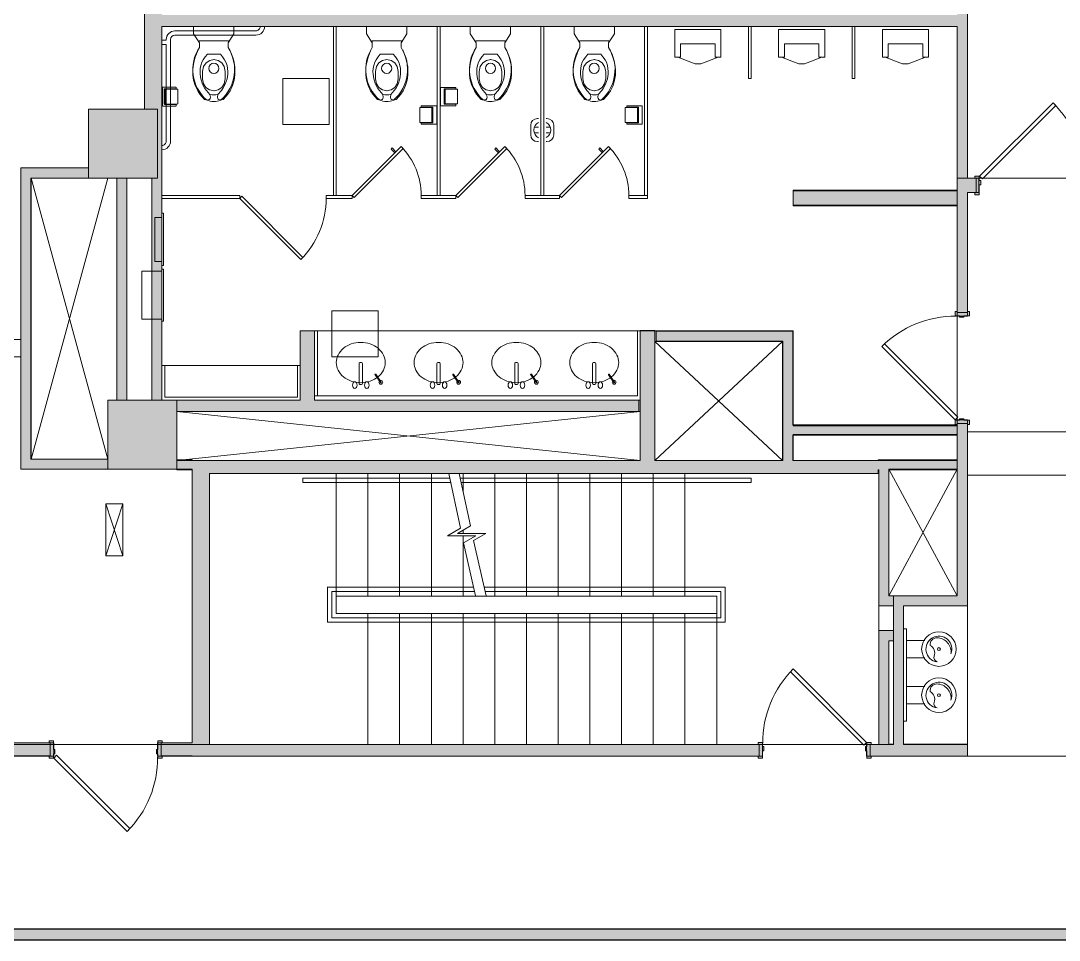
# Model space of a CAD drawing. Header units: inches. Extents: x 0 to 2535, y 0 to 2052.
# Drawn here: x 993 to 1353.4, y 749.1 to 1068.1 of the extents above; entities that cross this region are included whole.
import ezdxf

# ---------------------------------------------------------------- set-up
doc = ezdxf.new("R2010")
doc.units = ezdxf.units.IN
doc.header["$MEASUREMENT"] = 0
doc.linetypes.add('IMPORT-HIDDEN2 _2_', pattern=[0.1875, 0.125, -0.0625])
for name, color, linetype, lineweight in [('A-DETL', 90, 'Continuous', 9), ('A-DOOR', 31, 'Continuous', 13), ('A-WALL', 113, 'Continuous', 13), ('A-WALL-PATT', 111, 'Continuous', 13), ('CORE', 7, 'Continuous', 9), ('I-WALL', 2, 'Continuous', 13), ('S-COLS', 52, 'Continuous', 13), ('Victor Bldg - 7th Floor_LINK_dwg', 8, 'Continuous', 9)]:
    doc.layers.add(name, color=color, linetype=linetype, lineweight=lineweight)

# ---------------------------------------------------------------- blocks, each defined once
blk = doc.blocks.new('Concrete-Rectangular-Column - 24_ x 24_-6972613-Level 07  POWER _ SIGNAL')
at = {"layer": 'S-COLS', "lineweight": 9}
blk.add_hatch(color=7, dxfattribs=at).paths.add_polyline_path([(12, -12), (12, 12), (-12, 12), (-12, -12)], flags=0)
at = {"layer": 'S-COLS', "color": 8, "lineweight": 20}
for p, q in [((12, 12), (-12, 12)), ((-12, 12), (-12, -12)), ((12, -12), (12, 12)), ((-12, -12), (12, -12))]:
    blk.add_line(p, q, dxfattribs=at)
blk = doc.blocks.new('Door - Single - Solid Door-V4-Level 07  POWER _ SIGNAL')
at = {"layer": 'A-DOOR'}
h = blk.add_hatch(color=250, dxfattribs=at)
h.paths.add_polyline_path([(-15.26, -3.09), (-14.13, -3.09), (-14.13, -1.59), (-13.63, -1.59), (-13.63, -0.09), (-14.13, -0.09), (-14.13, 2.91), (-15.63, 2.91), (-15.63, 2.16), (-15.26, 2.16), (-15.26, -2.34), (-15.63, -2.34), (-15.63, -3.09)], flags=0)
h.paths.add_polyline_path([(22.12, -3.09), (23.62, -3.09), (23.62, -2.34), (23.24, -2.34), (23.24, 2.16), (23.62, 2.16), (23.62, 2.91), (22.12, 2.91), (22.12, -0.09), (21.62, -0.09), (21.62, -1.59), (22.12, -1.59), (22.12, -2.34)], flags=0)
at = {"layer": 'A-DOOR', "color": 8, "lineweight": 20}
for p, q in [((-15.63, 2.91), (-14.13, 2.91)), ((-15.63, 2.16), (-15.63, 2.91)), ((-14.13, 2.91), (-14.13, -0.09)), ((22.12, 2.91), (23.62, 2.91)), ((22.12, -0.09), (22.12, 2.91)), ((23.62, 2.91), (23.62, 2.16)), ((-15.63, -3.09), (-15.63, -2.34)), ((-14.13, -3.09), (-15.63, -3.09)), ((-14.13, -0.09), (-13.63, -0.09)), ((-14.13, -1.59), (-14.13, -3.09)), ((-13.63, -1.59), (-14.13, -1.59)), ((-13.03, -2.12), (-14.01, -3.09)), ((-14.01, -3.09), (11.45, -28.54)), ((-13.63, -0.09), (-13.63, -1.59)), ((12.42, -27.57), (-13.03, -2.12)), ((21.62, -0.09), (22.12, -0.09)), ((21.62, -1.59), (21.62, -0.09)), ((22.12, -1.59), (21.62, -1.59)), ((22.12, -3.09), (22.12, -1.59)), ((23.62, -3.09), (22.12, -3.09)), ((23.62, -2.34), (23.62, -3.09)), ((11.45, -28.54), (12.42, -27.57))]:
    blk.add_line(p, q, dxfattribs=at)
at = {"layer": 'A-DOOR', "lineweight": 9}
blk.add_arc((-14.01, -3.09), 36, 315, 0.5, dxfattribs=at)
blk = doc.blocks.new('Door - Single - Solid Door-6976403-Level 07  POWER _ SIGNAL')
at = {"layer": 'A-DOOR'}
h = blk.add_hatch(color=250, dxfattribs=at)
h.paths.add_polyline_path([(23.62, 1.91), (23.62, 2.66), (22.12, 2.66), (22.12, 0.16), (21.62, 0.16), (21.62, -1.34), (22.12, -1.34), (22.12, -2.84), (23.62, -2.84), (23.62, -2.09), (23.24, -2.09), (23.24, 1.91)], flags=0)
h.paths.add_polyline_path([(-13.63, 0.16), (-14.13, 0.16), (-14.13, 2.66), (-15.63, 2.66), (-15.63, 1.91), (-15.26, 1.91), (-15.26, -2.09), (-15.63, -2.09), (-15.63, -2.84), (-14.13, -2.84), (-14.13, -1.34), (-13.63, -1.34)], flags=0)
at = {"layer": 'A-DOOR', "color": 8, "lineweight": 20}
for p, q in [((-15.63, 2.66), (-14.13, 2.66)), ((-15.63, 1.91), (-15.63, 2.66)), ((-14.13, 2.66), (-14.13, 0.16)), ((-14.13, 0.16), (-13.63, 0.16)), ((-13.63, 0.16), (-13.63, -1.34)), ((21.62, 0.16), (22.12, 0.16)), ((21.62, -1.34), (21.62, 0.16)), ((22.12, 2.66), (23.62, 2.66)), ((22.12, 0.16), (22.12, 2.66)), ((23.62, 2.66), (23.62, 1.91)), ((-15.63, -2.84), (-15.63, -2.09)), ((-14.13, -2.84), (-15.63, -2.84)), ((-14.13, -1.34), (-14.13, -2.84)), ((-13.63, -1.34), (-14.13, -1.34)), ((-13.03, -1.87), (-14.01, -2.84)), ((-14.01, -2.84), (11.45, -28.29)), ((12.42, -27.32), (-13.03, -1.87)), ((22.12, -1.34), (21.62, -1.34)), ((22.12, -2.84), (22.12, -1.34)), ((23.62, -2.84), (22.12, -2.84)), ((23.62, -2.09), (23.62, -2.84)), ((11.45, -28.29), (12.42, -27.32))]:
    blk.add_line(p, q, dxfattribs=at)
at = {"layer": 'A-DOOR', "lineweight": 9}
blk.add_arc((-14.01, -2.84), 36, 315, 0.5, dxfattribs=at)
blk = doc.blocks.new('Door - Single - Solid Door-6993545-Level 07  POWER _ SIGNAL')
at = {"layer": 'A-DOOR'}
h = blk.add_hatch(color=250, dxfattribs=at)
h.paths.add_polyline_path([(-15.63, -1.66), (-15.63, -2.41), (-14.13, -2.41), (-14.13, -0.41), (-13.63, -0.41), (-13.63, 1.09), (-14.13, 1.09), (-14.13, 2.59), (-15.63, 2.59), (-15.63, 1.84), (-15.26, 1.84), (-15.26, -1.66)], flags=0)
h.paths.add_polyline_path([(21.62, -0.41), (22.12, -0.41), (22.12, -2.41), (23.62, -2.41), (23.62, -1.66), (23.24, -1.66), (23.24, 1.84), (23.62, 1.84), (23.62, 2.59), (22.12, 2.59), (22.12, 1.09), (21.62, 1.09), (21.62, 0.14)], flags=0)
at = {"layer": 'A-DOOR', "color": 8, "lineweight": 20}
for p, q in [((-14.01, 2.59), (11.45, 28.04)), ((12.42, 27.07), (-13.03, 1.62)), ((11.45, 28.04), (12.42, 27.07)), ((-15.63, 2.59), (-15.63, 1.84)), ((-14.13, 2.59), (-15.63, 2.59)), ((-14.13, 1.09), (-14.13, 2.59)), ((-13.63, 1.09), (-14.13, 1.09)), ((-13.03, 1.62), (-14.01, 2.59)), ((-13.63, -0.41), (-13.63, 1.09)), ((22.12, 1.09), (21.62, 1.09)), ((21.62, 1.09), (21.62, -0.41)), ((23.62, 2.59), (22.12, 2.59)), ((22.12, 2.59), (22.12, 1.09)), ((23.62, 1.84), (23.62, 2.59)), ((-15.63, -1.66), (-15.63, -2.41)), ((-15.63, -2.41), (-14.13, -2.41)), ((-14.13, -2.41), (-14.13, -0.41)), ((-14.13, -0.41), (-13.63, -0.41)), ((21.62, -0.41), (22.12, -0.41)), ((22.12, -0.41), (22.12, -2.41)), ((22.12, -2.41), (23.62, -2.41)), ((23.62, -2.41), (23.62, -1.66))]:
    blk.add_line(p, q, dxfattribs=at)
at = {"layer": 'A-DOOR', "lineweight": 9}
blk.add_arc((-14.01, 2.59), 36, 359.5, 45, dxfattribs=at)
blk = doc.blocks.new('Door - Single - Solid Door-6976337-Level 07  POWER _ SIGNAL')
at = {"layer": 'A-DOOR'}
h = blk.add_hatch(color=250, dxfattribs=at)
h.paths.add_polyline_path([(23.62, 2.59), (23.62, 3.34), (22.12, 3.34), (22.12, 1.84), (21.62, 1.84), (21.62, 0.34), (22.12, 0.34), (22.12, -3.16), (23.62, -3.16), (23.62, -2.41), (23.24, -2.41), (23.24, 2.59)], flags=0)
h.paths.add_polyline_path([(-13.63, 0.34), (-13.63, 1.84), (-14.13, 1.84), (-14.13, 3.34), (-15.63, 3.34), (-15.63, 2.59), (-15.26, 2.59), (-15.26, -2.41), (-15.63, -2.41), (-15.63, -3.16), (-14.13, -3.16), (-14.13, 0.34)], flags=0)
at = {"layer": 'A-DOOR', "color": 8, "lineweight": 20}
for p, q in [((-14.01, 3.34), (11.45, 28.79)), ((12.42, 27.82), (-13.03, 2.37)), ((11.45, 28.79), (12.42, 27.82)), ((-15.63, 3.34), (-15.63, 2.59)), ((-14.13, 3.34), (-15.63, 3.34)), ((-14.13, 1.84), (-14.13, 3.34)), ((-13.63, 1.84), (-14.13, 1.84)), ((-14.13, -3.16), (-14.13, 0.34)), ((-14.13, 0.34), (-13.63, 0.34)), ((-13.03, 2.37), (-14.01, 3.34)), ((-13.63, 0.34), (-13.63, 1.84)), ((22.12, 1.84), (21.62, 1.84)), ((21.62, 1.84), (21.62, 0.34)), ((21.62, 0.34), (22.12, 0.34)), ((23.62, 3.34), (22.12, 3.34)), ((22.12, 3.34), (22.12, 1.84)), ((22.12, 0.34), (22.12, -3.16)), ((23.62, 2.59), (23.62, 3.34)), ((-15.63, -2.41), (-15.63, -3.16)), ((-15.63, -3.16), (-14.13, -3.16)), ((22.12, -3.16), (23.62, -3.16)), ((23.62, -3.16), (23.62, -2.41))]:
    blk.add_line(p, q, dxfattribs=at)
at = {"layer": 'A-DOOR', "lineweight": 9}
blk.add_arc((-14.01, 3.34), 36, 359.5, 45, dxfattribs=at)
blk = doc.blocks.new('Victor Bldg - 7th Floor_LINK_dwg_AH13F-7747244-Level 07  POWER _ SIGNAL')
at = {"layer": 'CORE'}
for p, q in [((1110.41, 949.08), (1110.41, 942.39)), ((1111.28, 949.53), (1110.71, 949.53)), ((1111.58, 942.39), (1111.58, 949.08)), ((1110.71, 941.94), (1111.28, 941.94))]:
    blk.add_line(p, q, dxfattribs=at)
for centre, start_param, end_param in [((1110.71, 949.08), 0, 1.570796), ((1111.28, 949.08), 4.712389, 6.283185), ((1110.71, 942.39), 1.570796, 3.141593), ((1111.28, 942.39), 3.141593, 4.712389)]:
    blk.add_ellipse(centre, major_axis=(0, 0.45), ratio=0.666667, start_param=start_param, end_param=end_param, dxfattribs=at)
for centre in [(1108.92, 941.72), (1113.12, 941.72)]:
    blk.add_ellipse(centre, major_axis=(0, 1.17), ratio=0.666667, dxfattribs=at)
blk = doc.blocks.new('Victor Bldg - 7th Floor_LINK_dwg_AH13F-7747245-Level 07  POWER _ SIGNAL')
at = {"layer": 'CORE'}
for p, q in [((1137.41, 949.08), (1137.41, 942.39)), ((1138.28, 949.53), (1137.71, 949.53)), ((1138.58, 942.39), (1138.58, 949.08)), ((1137.71, 941.94), (1138.28, 941.94))]:
    blk.add_line(p, q, dxfattribs=at)
for centre, start_param, end_param in [((1137.71, 949.08), 0, 1.570796), ((1138.28, 949.08), 4.712389, 6.283185), ((1137.71, 942.39), 1.570796, 3.141593), ((1138.28, 942.39), 3.141593, 4.712389)]:
    blk.add_ellipse(centre, major_axis=(0, 0.45), ratio=0.666667, start_param=start_param, end_param=end_param, dxfattribs=at)
for centre in [(1135.92, 941.72), (1140.12, 941.72)]:
    blk.add_ellipse(centre, major_axis=(0, 1.17), ratio=0.666667, dxfattribs=at)
blk = doc.blocks.new('Victor Bldg - 7th Floor_LINK_dwg_AH13F-7747246-Level 07  POWER _ SIGNAL')
at = {"layer": 'CORE'}
for p, q in [((1191.41, 949.08), (1191.41, 942.39)), ((1192.28, 949.53), (1191.71, 949.53)), ((1192.58, 942.39), (1192.58, 949.08)), ((1191.71, 941.94), (1192.28, 941.94))]:
    blk.add_line(p, q, dxfattribs=at)
for centre, start_param, end_param in [((1191.71, 949.08), 0, 1.570796), ((1192.28, 949.08), 4.712389, 6.283185), ((1191.71, 942.39), 1.570796, 3.141593), ((1192.28, 942.39), 3.141593, 4.712389)]:
    blk.add_ellipse(centre, major_axis=(0, 0.45), ratio=0.666667, start_param=start_param, end_param=end_param, dxfattribs=at)
for centre in [(1189.92, 941.72), (1194.12, 941.72)]:
    blk.add_ellipse(centre, major_axis=(0, 1.17), ratio=0.666667, dxfattribs=at)
blk = doc.blocks.new('Victor Bldg - 7th Floor_LINK_dwg_AH13F-7747247-Level 07  POWER _ SIGNAL')
at = {"layer": 'CORE'}
for p, q in [((1164.41, 949.08), (1164.41, 942.39)), ((1165.28, 949.53), (1164.71, 949.53)), ((1165.58, 942.39), (1165.58, 949.08)), ((1164.71, 941.94), (1165.28, 941.94))]:
    blk.add_line(p, q, dxfattribs=at)
for centre, start_param, end_param in [((1164.71, 949.08), 0, 1.570796), ((1165.28, 949.08), 4.712389, 6.283185), ((1164.71, 942.39), 1.570796, 3.141593), ((1165.28, 942.39), 3.141593, 4.712389)]:
    blk.add_ellipse(centre, major_axis=(0, 0.45), ratio=0.666667, start_param=start_param, end_param=end_param, dxfattribs=at)
for centre in [(1162.92, 941.72), (1167.12, 941.72)]:
    blk.add_ellipse(centre, major_axis=(0, 1.17), ratio=0.666667, dxfattribs=at)
blk = doc.blocks.new('Victor Bldg - 7th Floor_LINK_dwg_TOILETWP-7747253-Level 07  POWER _ SIGNAL')
at = {"layer": 'CORE', "flags": 128}
for points in [[(8.12, -5.46), (10.63, -6.42), (12.51, -6.92), (13.83, -7.19), (15.03, -7.26), (16.87, -7.26), (18.65, -6.98), (20.47, -6.44), (22.28, -5.58), (23.44, -4.8), (24.31, -4.1), (25.28, -3.19), (25.51, -2.28), (25.47, -2.01), (25.3, -1.48), (24.97, -1.3), (24.53, -1.17), (23.54, -1.33), (22.24, -2.55), (21.51, -3.05), (20.03, -3.89), (18.15, -4.51), (16.56, -4.74), (15.6, -4.76), (14.51, -4.67), (13.47, -4.49), (12.4, -4.14), (11.6, -3.67), (10.47, -2.94), (9.53, -2.21), (9.53, 2.3), (10.47, 3.03), (11.6, 3.77), (12.4, 4.23), (13.47, 4.59), (14.51, 4.77), (15.6, 4.85), (16.56, 4.84), (18.15, 4.6), (20.03, 3.98), (21.51, 3.14), (22.24, 2.64), (23.54, 1.43), (24.53, 1.27), (24.97, 1.39), (25.3, 1.57), (25.47, 2.11), (25.51, 2.37), (25.28, 3.28), (24.31, 4.19), (23.44, 4.89), (22.28, 5.68), (20.47, 6.53), (18.65, 7.07), (16.87, 7.35), (15.03, 7.35), (13.83, 7.28), (12.51, 7.01), (10.63, 6.51), (8.12, 5.55)], [(7.25, 5), (5.62, 5), (2.5, 7), (0, 7), (0, -7), (2.5, -7), (5.62, -5), (7.25, -5)], [(5.43, 5.11), (4.97, 5.11), (4.97, -5.04), (5.43, -5.04)], [(22.31, -0.02), (21.99, 1.55), (21.18, 2.81), (19.9, 3.63), (18.1, 4), (15.65, 4), (13.85, 3.63), (12.61, 2.77), (11.74, 1.51), (11.44, 0)], [(22.31, 0.11), (21.99, -1.46), (21.18, -2.72), (19.9, -3.54), (18.1, -3.9), (15.65, -3.9), (13.85, -3.54), (12.61, -2.68), (11.74, -1.41), (11.44, 0.09)]]:
    blk.add_lwpolyline(points, dxfattribs=at)
at = {"layer": 'CORE'}
blk.add_circle((14.5, 0), 1.77, dxfattribs=at)
for centre, radius, start, end in [((14.87, -6.83), 14.07, 40.8531, 122.7754), ((18.78, 0), 4.96, 344.4353, 16.8577), ((20.02, 0), 5.98, 335.3815, 23.3669), ((14.91, 6.75), 14.03, 236.9216, 318.7734)]:
    blk.add_arc(centre, radius, start, end, dxfattribs=at)
blk = doc.blocks.new('Victor Bldg - 7th Floor_LINK_dwg_AG131-7747254-Level 07  POWER _ SIGNAL')
at = {"layer": 'CORE'}
for p, q in [((1257, 1055.54), (1262.11, 1053.49)), ((1271, 1055.54), (1265.89, 1053.49))]:
    blk.add_line(p, q, dxfattribs=at)
at = {"layer": 'CORE', "flags": 128}
blk.add_lwpolyline([(1256, 1055.54), (1256, 1065.14), (1272, 1065.14), (1272, 1055.54), (1270, 1055.54), (1270, 1060.16), (1258, 1060.16), (1258, 1055.54)], close=True, dxfattribs=at)
at = {"layer": 'CORE'}
blk.add_ellipse((1264, 1056.13), major_axis=(4, 0), ratio=0.75, start_param=4.220783, end_param=5.203995, dxfattribs=at)
blk = doc.blocks.new('Victor Bldg - 7th Floor_LINK_dwg_AG131-7747255-Level 07  POWER _ SIGNAL')
at = {"layer": 'CORE'}
for p, q in [((1221, 1055.54), (1226.11, 1053.49)), ((1235, 1055.54), (1229.89, 1053.49))]:
    blk.add_line(p, q, dxfattribs=at)
at = {"layer": 'CORE', "flags": 128}
blk.add_lwpolyline([(1220, 1055.54), (1220, 1065.14), (1236, 1065.14), (1236, 1055.54), (1234, 1055.54), (1234, 1060.16), (1222, 1060.16), (1222, 1055.54)], close=True, dxfattribs=at)
at = {"layer": 'CORE'}
blk.add_ellipse((1228, 1056.13), major_axis=(4, 0), ratio=0.75, start_param=4.220783, end_param=5.203995, dxfattribs=at)
blk = doc.blocks.new('Victor Bldg - 7th Floor_LINK_dwg_AG131-7747256-Level 07  POWER _ SIGNAL')
at = {"layer": 'CORE'}
for p, q in [((1293, 1055.54), (1298.11, 1053.49)), ((1307, 1055.54), (1301.89, 1053.49))]:
    blk.add_line(p, q, dxfattribs=at)
at = {"layer": 'CORE', "flags": 128}
blk.add_lwpolyline([(1292, 1055.54), (1292, 1065.14), (1308, 1065.14), (1308, 1055.54), (1306, 1055.54), (1306, 1060.16), (1294, 1060.16), (1294, 1055.54)], close=True, dxfattribs=at)
at = {"layer": 'CORE'}
blk.add_ellipse((1300, 1056.13), major_axis=(4, 0), ratio=0.75, start_param=4.220783, end_param=5.203995, dxfattribs=at)
blk = doc.blocks.new('Victor Bldg - 7th Floor_LINK_dwg-6972240-Level 07  POWER _ SIGNAL')
at = {"layer": 'CORE'}
for p, q in [((1046.48, 1064.62), (1074.63, 1064.62)), ((1074.63, 1063.13), (1046.48, 1063.13)), ((1077.61, 1066.12), (1076.12, 1066.12)), ((1101.5, 1007.5), (1101.5, 1066.12)), ((1102.5, 1007.5), (1102.5, 1066.12)), ((1137.5, 1007.5), (1137.5, 1066.12)), ((1138.5, 1007.5), (1138.5, 1066.12)), ((1173.5, 1007.5), (1173.5, 1066.12)), ((1174.5, 1007.5), (1174.5, 1066.12)), ((1209.5, 1007.5), (1209.5, 1066.12)), ((1044.99, 1061.64), (1044.99, 1026.34)), ((1044.98, 1045.03), (1046.48, 1045.03)), ((1044.98, 1044.53), (1046.48, 1044.53)), ((1044.98, 1044.43), (1046.48, 1044.43)), ((1043.5, 1026.28), (1043.5, 1038.78)), ((1046.48, 1039.2), (1044.98, 1039.2)), ((1044.98, 1039.03), (1046.48, 1039.03)), ((1044.98, 1038.53), (1046.48, 1038.53)), ((1172.32, 1034.22), (1172.69, 1034.22)), ((1175.31, 1034.22), (1175.62, 1034.22)), ((1169.96, 1028.55), (1169.96, 1031.86)), ((1171.19, 1031.19), (1172.69, 1031.19)), ((1175.31, 1031.19), (1176.75, 1031.19)), ((1177.98, 1028.55), (1177.98, 1031.86)), ((1171.19, 1029.23), (1172.69, 1029.23)), ((1175.31, 1029.23), (1176.75, 1029.23)), ((1172.32, 1026.2), (1172.69, 1026.2)), ((1175.31, 1026.2), (1175.62, 1026.2)), ((1016.5, 1013.5), (996.62, 1013.5)), ((1026.38, 1013.5), (1026.38, 936.5)), ((1029.88, 1013.5), (1029.88, 936.5)), ((1038.5, 1013.5), (1038.5, 936.5)), ((1096, 960.5), (1096, 938)), ((1208, 960.5), (1208, 936.5)), ((1090, 948.5), (1042, 948.5)), ((1117.82, 942.62), (1115.97, 945.3)), ((1118.08, 942.78), (1116.24, 945.46)), ((1144.82, 942.62), (1142.97, 945.3)), ((1145.08, 942.78), (1143.24, 945.46)), ((1171.82, 942.62), (1169.97, 945.3)), ((1172.08, 942.78), (1170.24, 945.46)), ((1198.82, 942.62), (1196.97, 945.3)), ((1199.08, 942.78), (1197.24, 945.46)), ((1321.5, 925.5), (1381.5, 925.5)), ((1318, 912.5), (1318, 868.62)), ((1113.5, 868.5), (1113.5, 911)), ((1124.5, 868.5), (1124.5, 911)), ((1135.5, 868.5), (1135.5, 911)), ((1146.5, 904.93), (1146.5, 911)), ((1157.5, 868.5), (1157.5, 911)), ((1168.5, 868.5), (1168.5, 911)), ((1179.5, 868.5), (1179.5, 911)), ((1190.5, 868.5), (1190.5, 911)), ((1201.5, 868.5), (1201.5, 911)), ((1212.5, 868.5), (1212.5, 911)), ((1223.5, 868.5), (1223.5, 911)), ((1321.5, 910.5), (1381.5, 910.5)), ((1022.5, 900.5), (1028.5, 882.5)), ((1146.5, 890.27), (1146.5, 891.38)), ((1146.5, 868.5), (1146.5, 889.43)), ((1150.23, 871.6), (1099.4, 871.6)), ((1103.05, 862.5), (1102.5, 862.5)), ((1113.5, 817), (1113.5, 862.5)), ((1124.5, 817), (1124.5, 862.5)), ((1135.5, 817), (1135.5, 862.5)), ((1146.5, 817), (1146.5, 862.5)), ((1157.5, 817), (1157.5, 862.5)), ((1168.5, 817), (1168.5, 862.5)), ((1179.5, 817), (1179.5, 862.5)), ((1190.5, 817), (1190.5, 862.5)), ((1201.5, 817), (1201.5, 862.5)), ((1212.5, 817), (1212.5, 862.5)), ((1223.5, 817), (1223.5, 862.5)), ((1300.38, 853.12), (1306.68, 853.12)), ((1300.38, 847.12), (1306.68, 847.12)), ((1300.38, 837.12), (1306.68, 837.12)), ((1300.38, 831.12), (1306.68, 831.12)), ((1321.5, 817.12), (1321.5, 813)), ((988.23, 813), (997.23, 813)), ((1525.19, 752.96), (746.99, 752.96))]:
    blk.add_line(p, q, dxfattribs=at)
at = {"layer": 'CORE', "flags": 128}
for points in [[(863.08, 813), (829, 813), (829, 951.5), (902.75, 951.5), (902.75, 813), (1004.5, 813), (1004.5, 817.63), (907.38, 817.63), (907.38, 951.5), (953, 951.5), (953, 957.5), (867.37, 957.5), (867.37, 1234.5), (1036, 1234.5), (1036, 1037.5)], [(1042, 936.5), (1042, 1013.5), (1042, 1066.12), (1318, 1066.12), (1318, 1009.12), (1261, 1009.12), (1261, 1004.12), (1318, 1004.12), (1318, 965.62), (1321.5, 965.62), (1321.5, 1008.5), (1325.5, 1008.5), (1325.5, 1013.5), (1321.5, 1013.5), (1321.5, 1143.5), (1381.5, 1143.5), (1381.5, 1106.5)], [(1383, 1106.5), (1381.5, 1106.5), (1381.5, 1064.5), (1381.5, 1013.5), (1361.75, 1013.5), (1361.75, 1008.5), (1381.5, 1008.5), (1381.5, 813), (1321.5, 813), (1296.07, 813)], [(1210.5, 1007.5), (1204, 1007.5), (1204, 1006.5), (1210.5, 1006.5), (1210.5, 1066.12)], [(1245.5, 1066.12), (1245.5, 1048.12), (1246.5, 1048.12), (1246.5, 1066.12)], [(1281.5, 1066.12), (1281.5, 1048.12), (1282.5, 1048.12), (1282.5, 1066.12)], [(1043.5, 1026.34), (1043.5, 1059.86), (1042, 1059.86), (1042, 1061.35), (1043.5, 1061.35), (1043.5, 1061.64)], [(1108, 1007.5), (1124.97, 1024.47), (1125.68, 1023.76)], [(1108, 1006.5), (1108, 1007.5), (1108.71, 1006.79), (1125.68, 1023.76)], [(1123.2, 1022.7), (1121.92, 1023.99), (1121.57, 1023.63), (1122.85, 1022.35)], [(1159.2, 1022.7), (1157.92, 1023.99), (1157.57, 1023.63), (1158.85, 1022.35)], [(1195.2, 1022.7), (1193.92, 1023.99), (1193.57, 1023.63), (1194.85, 1022.35)], [(1023.22, 912.5), (1047.22, 912.5), (1047.22, 936.5), (1023.22, 936.5), (1023.22, 912.5), (993, 912.5), (993, 951.5), (989, 951.5), (989, 957.5), (993, 957.5), (993, 1017.12), (1016.5, 1017.12)], [(1023.22, 1013.5), (996.62, 916), (996.62, 1013.5), (1023.22, 916), (996.62, 916)], [(1042, 1007.5), (1069, 1007.5), (1069, 1006.5), (1069.71, 1007.21), (1090.92, 985.99), (1090.21, 985.29), (1069, 1006.5), (1042, 1006.5)], [(1108.71, 1008.21), (1108, 1007.5), (1099, 1007.5), (1099, 1006.5), (1108, 1006.5)], [(1042, 964.63), (1035.06, 964.63), (1035.06, 981.26), (1042, 981.26), (1042, 984.63), (1042, 999.88), (1039.5, 999.88), (1039.5, 984.63), (1042, 984.63)], [(1042, 1001.32), (1042.56, 1001.32), (1042.56, 983.19), (1042, 983.19)], [(1095, 960.5), (1090, 960.5), (1090, 936.5), (1046.97, 936.5), (1090, 936.5)], [(1207, 960.5), (1207, 938), (1095, 938)], [(1095, 936.5), (1208, 936.5), (1095, 936.5), (1095, 960.5), (1208, 960.5), (1261, 960.5), (1261, 927.62), (1318, 927.62), (1318, 929.62), (1321.5, 929.62), (1321.5, 865.12)], [(1213, 924.5), (1213, 956.87), (1257.38, 956.87), (1213, 915.5), (1257.38, 915.5), (1213, 956.87), (1213, 915.5)], [(1257.38, 915.5), (1257.38, 956.87), (1257.38, 924.5)], [(1089, 948.5), (1089, 937.5), (1043, 937.5), (1043, 948.5)], [(1208, 932.5), (1208, 915.5), (1047.22, 932.49)], [(1208, 915.5), (1047.22, 915.5), (1208, 932.5), (1047.22, 932.5), (1208, 932.5), (1208, 924.5)], [(1047.22, 912.5), (1052.5, 912.5), (1052.5, 817.63), (1040.5, 817.63), (1040.5, 813), (1250.45, 813), (1250.45, 817), (1250.45, 813)], [(1294.25, 912.5), (1318, 912.5), (1294.25, 868.62), (1294.25, 912.5), (1318, 868.62), (1294.25, 868.62)], [(1290.75, 865.12), (1290.75, 911), (1058.5, 911), (1058.5, 817), (1250.45, 817)], [(1142.2, 907.9), (1090.93, 907.9), (1090.93, 909.45), (1141.87, 909.45)], [(1102.5, 911), (1102.5, 868.5), (1102.5, 862.5), (1234.5, 862.5), (1234.5, 868.5), (1102.5, 868.5), (1234.5, 868.5), (1234.5, 862.5)], [(1150.83, 868.55), (1146.67, 886.98), (1150.92, 889.43), (1141.1, 889.43), (1145.64, 892.05), (1141.52, 911.05)], [(1154.48, 868.55), (1150.15, 887.81), (1154.4, 890.27), (1144.58, 890.27), (1149.12, 892.89), (1145.17, 911.05)], [(1145.52, 909.45), (1246.5, 909.45), (1246.5, 907.9), (1145.85, 907.9)], [(1028.5, 900.5), (1022.5, 882.5), (1022.5, 900.5), (1028.5, 900.5), (1028.5, 882.5), (1022.5, 882.5)], [(1099.45, 871.6), (1099.45, 859.4), (1174.57, 859.4), (1237.5, 859.4), (1237.5, 871.6), (1153.88, 871.6)], [(1154.18, 870.05), (1236, 870.05), (1236, 860.95), (1174.23, 860.95), (1101, 860.95), (1101, 870.05), (1150.53, 870.05)], [(1234.5, 817), (1234.5, 862.5), (1102.5, 862.5), (1102.5, 868.5)], [(1286.45, 813), (1286.45, 817), (1290.75, 817), (1290.75, 856.5), (1290.75, 865.12), (1295.88, 865.12), (1295.88, 856.5), (1290.75, 856.5)], [(1299.38, 857.12), (1300.38, 857.12), (1300.38, 825.12), (1299.38, 825.12)], [(1299.38, 813), (1286.45, 813), (1286.45, 817)], [(742.12, 749.21), (1525.19, 749.21), (1525.19, 752.96), (1526.04, 752.96)]]:
    blk.add_lwpolyline(points, dxfattribs=at)
at = {"layer": 'CORE', "linetype": 'IMPORT-HIDDEN2 _2_', "flags": 128}
for points in [[(1044.96, 1038.53), (1042.23, 1038.53), (1042.23, 1045.03), (1044.96, 1045.03)], [(1046.48, 1044.53), (1046.98, 1044.53), (1046.98, 1045.03), (1046.48, 1045.03)], [(1044.96, 1044.53), (1042.73, 1044.53), (1042.73, 1039.03), (1044.96, 1039.03)], [(1044.96, 1039.2), (1043.1, 1039.2), (1043.1, 1044.43), (1044.96, 1044.43)], [(1046.48, 1044.43), (1047.5, 1044.43), (1047.5, 1039.2), (1046.48, 1039.2)], [(1046.48, 1039.03), (1046.98, 1039.03), (1046.98, 1038.53), (1046.48, 1038.53)]]:
    blk.add_lwpolyline(points, dxfattribs=at)
at = {"layer": 'CORE', "flags": 128}
for points in [[(1084, 1032.12), (1084, 1048.12), (1100, 1048.12), (1100, 1032.12)], [(1144.03, 1038.63), (1138.65, 1038.63), (1138.65, 1045), (1144.03, 1045), (1144.03, 1044.5), (1139.97, 1044.5), (1139.97, 1039.13), (1144.03, 1039.13)], [(1144.54, 1044.38), (1140.34, 1044.38), (1140.34, 1039.27), (1144.54, 1039.27)], [(1131.46, 1032.87), (1135.66, 1032.87), (1135.66, 1037.98), (1131.46, 1037.98)], [(1131.97, 1038.63), (1137.35, 1038.63), (1137.35, 1032.25), (1131.97, 1032.25), (1131.97, 1032.75), (1136.03, 1032.75), (1136.03, 1038.13), (1131.97, 1038.13)], [(1202.8, 1032.87), (1207, 1032.87), (1207, 1037.98), (1202.8, 1037.98)], [(1203.31, 1038.63), (1208.69, 1038.63), (1208.69, 1032.25), (1203.31, 1032.25), (1203.31, 1032.75), (1207.37, 1032.75), (1207.37, 1038.13), (1203.31, 1038.13)], [(1016.5, 1037.5), (1040.5, 1037.5), (1040.5, 1013.5), (1016.5, 1013.5)], [(1132, 1006.5), (1144, 1006.5), (1144, 1007.5), (1160.97, 1024.47), (1161.68, 1023.76), (1144.71, 1006.79), (1144, 1007.5), (1132, 1007.5)], [(1197.68, 1023.76), (1196.97, 1024.47), (1180, 1007.5), (1168, 1007.5), (1168, 1006.5), (1180, 1006.5), (1180, 1007.5), (1180.71, 1006.79)], [(1042, 981.94), (1042, 963.94), (1042.56, 963.94), (1042.56, 981.94)], [(1117, 951.5), (1101, 951.5), (1101, 967.5), (1117, 967.5)], [(1261, 915.5), (1261, 924.62), (1318, 924.62), (1318, 915.5)], [(1299.38, 817.12), (1321.5, 817.12), (1321.5, 865.12), (1299.38, 865.12)], [(1294.25, 817.12), (1294.25, 853), (1295.88, 853), (1295.88, 817.12)]]:
    blk.add_lwpolyline(points, close=True, dxfattribs=at)
at = {"layer": 'CORE'}
for centre, radius in [((1117.95, 942.7), 0.667), ((1144.95, 942.7), 0.667), ((1171.95, 942.7), 0.667), ((1198.95, 942.7), 0.667), ((1311.63, 850.12), 6), ((1311.63, 850.12), 0.5), ((1311.63, 834.12), 6), ((1311.63, 834.12), 0.5)]:
    blk.add_circle(centre, radius, dxfattribs=at)
for centre, radius, start, end in [((1046.48, 1061.64), 2.98, 90, 180), ((1046.48, 1061.64), 1.49, 90, 180), ((1074.63, 1066.12), 2.98, 270, 0.1475), ((1074.63, 1066.12), 1.49, 270, 0.2951), ((1172.32, 1031.86), 2.36, 90, 180), ((1175.62, 1031.86), 2.36, 0, 90), ((1173.97, 1030.21), 2.95, 115.775, 244.225), ((1173.97, 1030.21), 2.95, 297.1387, 62.8613), ((1172.32, 1028.55), 2.36, 180, 270), ((1175.62, 1028.55), 2.36, 270, 0), ((1042.01, 1026.34), 2.98, 269.8525, 0), ((1042.01, 1026.34), 1.49, 269.7049, 0), ((1108, 1007.5), 24, 0, 45), ((1144, 1007.5), 24, 0, 45), ((1180, 1007.5), 24, 0, 45), ((1069, 1006.5), 30, 315, 360), ((1110.45, 947.85), 8.59, 108.8354, 129.4725), ((1111, 946.23), 10.29, 90, 108.8354), ((1111, 946.23), 10.29, 71.1646, 90), ((1111.55, 947.85), 8.59, 50.5275, 71.1646), ((1137.45, 947.85), 8.59, 108.8354, 129.4725), ((1138, 946.23), 10.29, 90, 108.8354), ((1138, 946.23), 10.29, 71.1646, 90), ((1138.55, 947.85), 8.59, 50.5275, 71.1646), ((1164.45, 947.85), 8.59, 108.8354, 129.4725), ((1165, 946.23), 10.29, 90, 108.8354), ((1165, 946.23), 10.29, 71.1646, 90), ((1165.55, 947.85), 8.59, 50.5275, 71.1646), ((1191.45, 947.85), 8.59, 108.8354, 129.4725), ((1192, 946.23), 10.29, 90, 108.8354), ((1192, 946.23), 10.29, 71.1646, 90), ((1192.55, 947.85), 8.59, 50.5275, 71.1646), ((1108.3, 949.53), 5.8, 153.2988, 180), ((1109.61, 948.87), 7.26, 129.4725, 153.2988), ((1112.39, 948.87), 7.26, 26.7012, 50.5275), ((1113.7, 949.53), 5.8, 0, 26.7012), ((1135.3, 949.53), 5.8, 153.2988, 180), ((1136.61, 948.87), 7.26, 129.4725, 153.2988), ((1139.39, 948.87), 7.26, 26.7012, 50.5275), ((1140.7, 949.53), 5.8, 0, 26.7012), ((1162.3, 949.53), 5.8, 153.2988, 180), ((1163.61, 948.87), 7.26, 129.4725, 153.2988), ((1166.39, 948.87), 7.26, 26.7012, 50.5275), ((1167.7, 949.53), 5.8, 0, 26.7012), ((1189.3, 949.53), 5.8, 153.2988, 180), ((1190.61, 948.87), 7.26, 129.4725, 153.2988), ((1193.39, 948.87), 7.26, 26.7012, 50.5275), ((1194.7, 949.53), 5.8, 0, 26.7012), ((1108.3, 949.53), 5.8, 180, 206.7012), ((1113.7, 949.53), 5.8, 333.2988, 0), ((1135.3, 949.53), 5.8, 180, 206.7012), ((1140.7, 949.53), 5.8, 333.2988, 0), ((1162.3, 949.53), 5.8, 180, 206.7012), ((1167.7, 949.53), 5.8, 333.2988, 0), ((1189.3, 949.53), 5.8, 180, 206.7012), ((1194.7, 949.53), 5.8, 333.2988, 0), ((1109.61, 950.18), 7.26, 206.7012, 230.5275), ((1110.45, 951.21), 8.59, 230.5275, 251.1646), ((1111.55, 951.21), 8.59, 288.8354, 309.4725), ((1116.1, 945.39), 0.167, 12.1914, 237.3508), ((1112.39, 950.18), 7.26, 309.4725, 333.2988), ((1136.61, 950.18), 7.26, 206.7012, 230.5275), ((1137.45, 951.21), 8.59, 230.5275, 251.1646), ((1138.55, 951.21), 8.59, 288.8354, 309.4725), ((1143.1, 945.39), 0.167, 12.1914, 237.3508), ((1139.39, 950.18), 7.26, 309.4725, 333.2988), ((1163.61, 950.18), 7.26, 206.7012, 230.5275), ((1164.45, 951.21), 8.59, 230.5275, 251.1646), ((1165.55, 951.21), 8.59, 288.8354, 309.4725), ((1170.1, 945.39), 0.167, 12.1914, 237.3508), ((1166.39, 950.18), 7.26, 309.4725, 333.2988), ((1190.61, 950.18), 7.26, 206.7012, 230.5275), ((1191.45, 951.21), 8.59, 230.5275, 251.1646), ((1192.55, 951.21), 8.59, 288.8354, 309.4725), ((1197.1, 945.39), 0.167, 12.1914, 237.3508), ((1193.39, 950.18), 7.26, 309.4725, 333.2988), ((1111, 952.82), 10.29, 251.1646, 270), ((1111, 952.82), 10.29, 270, 288.8354), ((1117.95, 942.7), 0.167, 191.6829, 56.8423), ((1138, 952.82), 10.29, 251.1646, 270), ((1138, 952.82), 10.29, 270, 288.8354), ((1144.95, 942.7), 0.167, 191.6829, 56.8423), ((1165, 952.82), 10.29, 251.1646, 270), ((1165, 952.82), 10.29, 270, 288.8354), ((1171.95, 942.7), 0.167, 191.6829, 56.8423), ((1192, 952.82), 10.29, 251.1646, 270), ((1192, 952.82), 10.29, 270, 288.8354), ((1198.95, 942.7), 0.167, 191.6829, 56.8423), ((1311.63, 850.12), 4.5, 337.8836, 261.735), ((1310.91, 851.65), 2.38, 89.6651, 186.1474), ((1310.88, 849.07), 4.95, 352.5494, 89.5664), ((1307.28, 848.8), 2.88, 336.5344, 64.0013), ((1311.51, 847.22), 1.64, 164.7948, 251.1974), ((1311.63, 834.12), 4.5, 337.8836, 261.735), ((1310.91, 835.65), 2.38, 89.6651, 186.1474), ((1310.88, 833.07), 4.95, 352.5494, 89.5664), ((1307.28, 832.8), 2.88, 336.5344, 64.0013), ((1311.51, 831.22), 1.64, 164.7948, 251.1974)]:
    blk.add_arc(centre, radius, start, end, dxfattribs=at)
at = {"rotation": 270}
for p in [(1060, 1066.12), (1120, 1066.12), (1156, 1066.12), (1192, 1066.12)]:
    blk.add_blockref('Victor Bldg - 7th Floor_LINK_dwg_TOILETWP-7747253-Level 07  POWER _ SIGNAL', p, dxfattribs=at)
for name in ['Victor Bldg - 7th Floor_LINK_dwg_AG131-7747255-Level 07  POWER _ SIGNAL', 'Victor Bldg - 7th Floor_LINK_dwg_AG131-7747254-Level 07  POWER _ SIGNAL', 'Victor Bldg - 7th Floor_LINK_dwg_AG131-7747256-Level 07  POWER _ SIGNAL', 'Victor Bldg - 7th Floor_LINK_dwg_AH13F-7747244-Level 07  POWER _ SIGNAL', 'Victor Bldg - 7th Floor_LINK_dwg_AH13F-7747245-Level 07  POWER _ SIGNAL', 'Victor Bldg - 7th Floor_LINK_dwg_AH13F-7747247-Level 07  POWER _ SIGNAL', 'Victor Bldg - 7th Floor_LINK_dwg_AH13F-7747246-Level 07  POWER _ SIGNAL']:
    blk.add_blockref(name, (0, 0))

msp = doc.modelspace()

# ---------------------------------------------------------------- hatches: boundary and pattern name
at = {"layer": 'A-WALL-PATT', "lineweight": 9}
for points in [[(1036, 1037.5), (1042, 1037.5), (1042, 1234.5), (1036, 1234.5), (1036, 1167.38)], [(1093.22, 1066.12), (1318, 1066.12), (1318, 1070.12), (1042, 1070.12), (1042, 1066.12)], [(1038.5, 936.5), (1042, 936.5), (1042, 1037.5), (1040.5, 1037.5), (1040.5, 1013.5), (1038.5, 1013.5)], [(1016.5, 1013.56), (1016.5, 1017.06), (993.06, 1017.06), (993.06, 1013.56), (1006.08, 1013.56)], [(996.56, 912.5), (996.56, 1013.56), (993.06, 1013.56), (993.06, 912.5)], [(1029.88, 936.5), (1029.88, 1013.5), (1026.38, 1013.5), (1026.38, 936.5)], [(1318, 1003.87), (1318, 1009.37), (1261, 1009.37), (1261, 1003.87), (1291.79, 1003.87)], [(1095, 936.5), (1095, 960.5), (1090, 960.5), (1090, 936.5), (1093.22, 936.5)], [(1213, 915.5), (1213, 960.69), (1208, 960.69), (1208, 915.5)], [(1257.44, 956.94), (1260.94, 956.94), (1260.94, 960.44), (1213.5, 960.44), (1213.5, 956.94)], [(1260.07, 915.5), (1260.94, 915.5), (1260.94, 956.94), (1257.44, 956.94), (1257.44, 915.5)], [(1093.22, 932.5), (1207.5, 932.5), (1207.5, 936.5), (1047.22, 936.5), (1047.22, 932.5), (1058.5, 932.5)], [(1290.5, 924.37), (1318, 924.37), (1318, 927.87), (1260.94, 927.87), (1260.94, 924.37), (1267.5, 924.37)], [(1006.08, 912.5), (1023.22, 912.5), (1023.22, 916), (996.56, 916), (996.56, 912.5)], [(1052.5, 912.25), (1052.5, 915.75), (1047.22, 915.75), (1047.22, 912.25)], [(1290.5, 911), (1290.5, 915.5), (1052.5, 915.5), (1052.5, 911), (1267.5, 911)], [(1294.25, 912.25), (1318, 912.25), (1318, 915.75), (1290.5, 915.75), (1290.5, 912.25), (1291.79, 912.25)], [(1290.75, 868.62), (1294.25, 868.62), (1294.25, 912.25), (1290.75, 912.25), (1290.75, 885.12)], [(1058.5, 817), (1058.5, 911), (1052.5, 911), (1052.5, 817)], [(1290.75, 865.12), (1318, 865.12), (1318, 868.62), (1290.75, 868.62)], [(1295.88, 817), (1299.38, 817), (1299.38, 865.12), (1295.88, 865.12), (1295.88, 853)], [(1294.25, 853), (1295.88, 853), (1295.88, 856.5), (1290.75, 856.5), (1290.75, 853)], [(1294.25, 817), (1294.25, 853), (1290.75, 853), (1290.75, 817)]]:
    msp.add_hatch(color=7, dxfattribs=at).paths.add_polyline_path(points, flags=0)
h = msp.add_hatch(color=7, dxfattribs=at)
h.paths.add_polyline_path([(1321.5, 865.12), (1321.5, 928.37), (1318, 928.37), (1318, 865.12)], flags=0)
h.paths.add_polyline_path([(1318, 966.87), (1321.5, 966.87), (1321.5, 1149.5), (1318, 1149.5), (1318, 1003.87)], flags=0)
h.paths.add_polyline_path([(1321.5, 1188), (1321.5, 1234.5), (1318, 1234.5), (1318, 1188), (1321.28, 1188)], flags=0)
h = msp.add_hatch(color=7, dxfattribs=at)
h.paths.add_polyline_path([(1321.5, 1008.5), (1324.5, 1008.5), (1324.5, 1013.5), (1321.5, 1013.5), (1321.5, 1009.37)], flags=0)
h.paths.add_polyline_path([(1363, 1008.5), (1381.5, 1008.5), (1381.5, 1013.5), (1363, 1013.5)], flags=0)
h = msp.add_hatch(color=7, dxfattribs=at)
h.paths.add_polyline_path([(1041.75, 813.06), (1052.5, 813.06), (1052.5, 817.56), (1041.75, 817.56), (1041.75, 817)], flags=0)
h.paths.add_polyline_path([(1003.25, 813.06), (1003.25, 817.56), (900.25, 817.56), (900.25, 813.06), (918.94, 813.06)], flags=0)
h = msp.add_hatch(color=7, dxfattribs=at)
h.paths.add_polyline_path([(1321.5, 813), (1321.5, 817), (1287.75, 817), (1287.75, 813), (1318, 813)], flags=0)
h.paths.add_polyline_path([(1093.22, 813), (1249.25, 813), (1249.25, 817), (1052.5, 817), (1052.5, 813)], flags=0)
h = msp.add_hatch(color=7, dxfattribs=at)
h.paths.add_polyline_path([(1616.06, 749.08), (2001.04, 749.08), (2001.04, 753.08), (1598.54, 753.08), (1598.54, 749.08)], flags=0)
h.paths.add_polyline_path([(1267.5, 749.08), (1523.92, 749.08), (1523.92, 753.08), (742.06, 753.08), (742.06, 749.08), (1093.22, 749.08)], flags=0)

# ---------------------------------------------------------------- linework, layer by layer
at = {"layer": 'A-DETL'}
for p, q in [((1318, 868.62), (1318, 1013.5)), ((1318, 1013.5), (1391, 1013.5)), ((1295.88, 817), (1295.88, 868.62)), ((1295.88, 868.62), (1318, 868.62)), ((833.94, 817), (1295.88, 817)), ((2005, 749.08), (742.06, 749.08))]:
    msp.add_line(p, q, dxfattribs=at)
at = {"layer": 'A-WALL', "color": 8, "lineweight": 20}
for p, q in [((1042, 1066.12), (1318, 1066.12)), ((1090, 936.5), (1047.22, 936.5)), ((1207.5, 936.5), (1095, 936.5)), ((1207.5, 932.5), (1207.5, 936.5)), ((1047.22, 932.5), (1207.5, 932.5)), ((1208, 915.5), (1052.5, 915.5)), ((1257.44, 915.5), (1213, 915.5)), ((1290.5, 915.5), (1260.94, 915.5)), ((1052.5, 912.25), (1052.5, 911)), ((1290.5, 911), (1290.5, 912.25)), ((1058.5, 911), (1290.5, 911)), ((1003.25, 817.56), (907.31, 817.56)), ((1003.25, 813.06), (1003.25, 817.56)), ((1052.5, 817.56), (1041.75, 817.56)), ((1041.75, 817.56), (1041.75, 813.06)), ((1249.25, 817), (1058.5, 817)), ((1249.25, 813), (1249.25, 817)), ((1290.75, 817), (1287.75, 817)), ((1287.75, 817), (1287.75, 813)), ((1295.88, 817), (1294.25, 817)), ((1321.5, 817), (1299.38, 817)), ((1321.5, 813), (1321.5, 817)), ((900.25, 813.06), (1003.25, 813.06)), ((1041.75, 813.06), (1052.5, 813.06)), ((1052.5, 813.06), (1052.5, 813)), ((1052.5, 813), (1249.25, 813)), ((1287.75, 813), (1321.5, 813)), ((1523.92, 753.08), (747.06, 753.08)), ((742.06, 749.08), (1523.92, 749.08))]:
    msp.add_line(p, q, dxfattribs=at)
at = {"layer": 'I-WALL', "color": 8, "lineweight": 20}
for p, q in [((1036, 1234.5), (1036, 1037.5)), ((1321.5, 1013.5), (1321.5, 1143.5)), ((1042, 936.5), (1042, 1066.12)), ((1318, 1066.12), (1318, 1009.37)), ((1016.5, 1017.06), (993.06, 1017.06)), ((993.06, 1017.06), (993.06, 912.5)), ((996.56, 1013.56), (1016.5, 1013.56)), ((996.56, 916), (996.56, 1013.56)), ((1026.38, 1013.5), (1026.38, 936.5)), ((1029.88, 936.5), (1029.88, 1013.5)), ((1038.5, 1013.5), (1038.5, 936.5)), ((1324.5, 1013.5), (1321.5, 1013.5)), ((1324.5, 1008.5), (1324.5, 1013.5)), ((1318, 1009.37), (1261, 1009.37)), ((1261, 1009.37), (1261, 1003.87)), ((1321.5, 1008.5), (1324.5, 1008.5)), ((1321.5, 966.87), (1321.5, 1008.5)), ((1261, 1003.87), (1318, 1003.87)), ((1318, 1003.87), (1318, 966.87)), ((1318, 966.87), (1321.5, 966.87)), ((1095, 960.5), (1090, 960.5)), ((1090, 960.5), (1090, 936.5)), ((1095, 936.5), (1095, 960.5)), ((1208, 960.69), (1208, 915.5)), ((1213, 960.69), (1208, 960.69)), ((1213, 915.5), (1213, 960.69)), ((1260.94, 960.44), (1213.5, 960.44)), ((1213.5, 960.44), (1213.5, 956.94)), ((1260.94, 927.87), (1260.94, 960.44)), ((1213.5, 956.94), (1257.44, 956.94)), ((1257.44, 956.94), (1257.44, 915.5)), ((1318, 927.87), (1260.94, 927.87)), ((1321.5, 928.37), (1318, 928.37)), ((1318, 928.37), (1318, 927.87)), ((1321.5, 865.12), (1321.5, 928.37)), ((1260.94, 915.5), (1260.94, 924.37)), ((1260.94, 924.37), (1318, 924.37)), ((1318, 924.37), (1318, 915.75)), ((1023.22, 916), (996.56, 916)), ((1052.5, 915.75), (1047.22, 915.75)), ((1052.5, 915.5), (1052.5, 915.75)), ((1318, 915.75), (1290.5, 915.75)), ((1290.5, 915.75), (1290.5, 915.5)), ((993.06, 912.5), (1023.22, 912.5)), ((1047.22, 912.5), (1047.22, 912.25)), ((1047.22, 912.25), (1052.5, 912.25)), ((1290.5, 912.25), (1290.75, 912.25)), ((1290.75, 912.25), (1290.75, 865.12)), ((1294.25, 912.25), (1318, 912.25)), ((1294.25, 868.62), (1294.25, 912.25)), ((1318, 912.25), (1318, 868.62)), ((1052.5, 911), (1052.5, 817.56)), ((1058.5, 817), (1058.5, 911)), ((1318, 868.62), (1294.25, 868.62)), ((1290.75, 865.12), (1295.88, 865.12)), ((1295.88, 865.12), (1295.88, 856.5)), ((1299.38, 865.12), (1321.5, 865.12)), ((1299.38, 817), (1299.38, 865.12)), ((1290.75, 856.5), (1290.75, 817)), ((1295.88, 856.5), (1290.75, 856.5)), ((1294.25, 817), (1294.25, 853)), ((1294.25, 853), (1295.88, 853)), ((1295.88, 853), (1295.88, 817))]:
    msp.add_line(p, q, dxfattribs=at)

# ---------------------------------------------------------------- block references
at = {"layer": 'A-DOOR'}
for name, p in [('Door - Single - Solid Door-6976337-Level 07  POWER _ SIGNAL', (1339.76, 1010.91)), ('Door - Single - Solid Door-V4-Level 07  POWER _ SIGNAL', (1018.51, 815.4))]:
    msp.add_blockref(name, p, dxfattribs=at)
for name, p, rotation in [('Door - Single - Solid Door-6993545-Level 07  POWER _ SIGNAL', (1319.84, 943.63), 90.00000000000026), ('Door - Single - Solid Door-6976403-Level 07  POWER _ SIGNAL', (1272.49, 814.91), 180)]:
    msp.add_blockref(name, p, dxfattribs=dict(at, rotation=rotation))
at = {"layer": 'S-COLS', "lineweight": 9}
for p in [(1028.5, 1025.5), (1035.22, 924.5)]:
    msp.add_blockref('Concrete-Rectangular-Column - 24_ x 24_-6972613-Level 07  POWER _ SIGNAL', p, dxfattribs=at)
at = {"layer": 'Victor Bldg - 7th Floor_LINK_dwg', "color": 7}
msp.add_blockref('Victor Bldg - 7th Floor_LINK_dwg-6972240-Level 07  POWER _ SIGNAL', (0, 0), dxfattribs=at)

doc.saveas('drawing.dxf')
